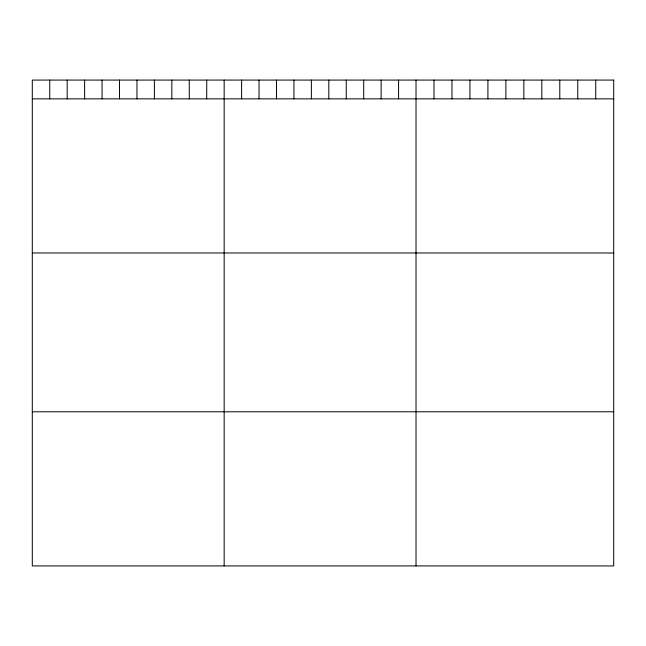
<?xml version="1.0" encoding="UTF-8"?>
<svg xmlns="http://www.w3.org/2000/svg" width="646" height="646" viewBox="0 0 646 646"><rect width="100%" height="100%" fill="white"/><g stroke="black" fill="none" stroke-linecap="round" stroke-linejoin="round"><path stroke-width="0.97" d="M32.3 98.854L613.7 98.854M32.3 252.982L613.7 252.982M32.3 411.785L613.7 411.785M595.733 80.08L595.733 98.854M577.758 80.08L577.758 98.854M559.791 80.08L559.791 98.854M541.816 80.08L541.816 98.854M523.849 80.08L523.849 98.854M505.875 80.08L505.875 98.854M487.908 80.08L487.908 98.854M469.933 80.08L469.933 98.854M451.966 80.08L451.966 98.854M433.991 80.08L433.991 98.854M416.024 80.08L416.024 565.92M398.582 80.08L398.582 98.854M381.14 80.08L381.14 98.854M363.698 80.08L363.698 98.854M346.256 80.08L346.256 98.854M328.814 80.08L328.814 98.854M311.372 80.08L311.372 98.854M293.93 80.08L293.93 98.854M276.488 80.08L276.488 98.854M259.046 80.08L259.046 98.854M241.604 80.08L241.604 98.854M224.162 80.08L224.162 565.92M206.72 80.08L206.72 98.854M189.278 80.08L189.278 98.854M171.836 80.08L171.836 98.854M154.394 80.08L154.394 98.854M136.952 80.08L136.952 98.854M119.51 80.08L119.51 98.854M102.068 80.08L102.068 98.854M84.626 80.08L84.626 98.854M67.184 80.08L67.184 98.854M49.742 80.08L49.742 98.854M613.7 80.08L32.3 80.08L32.3 565.92L613.7 565.92L613.7 80.08"/></g></svg>
